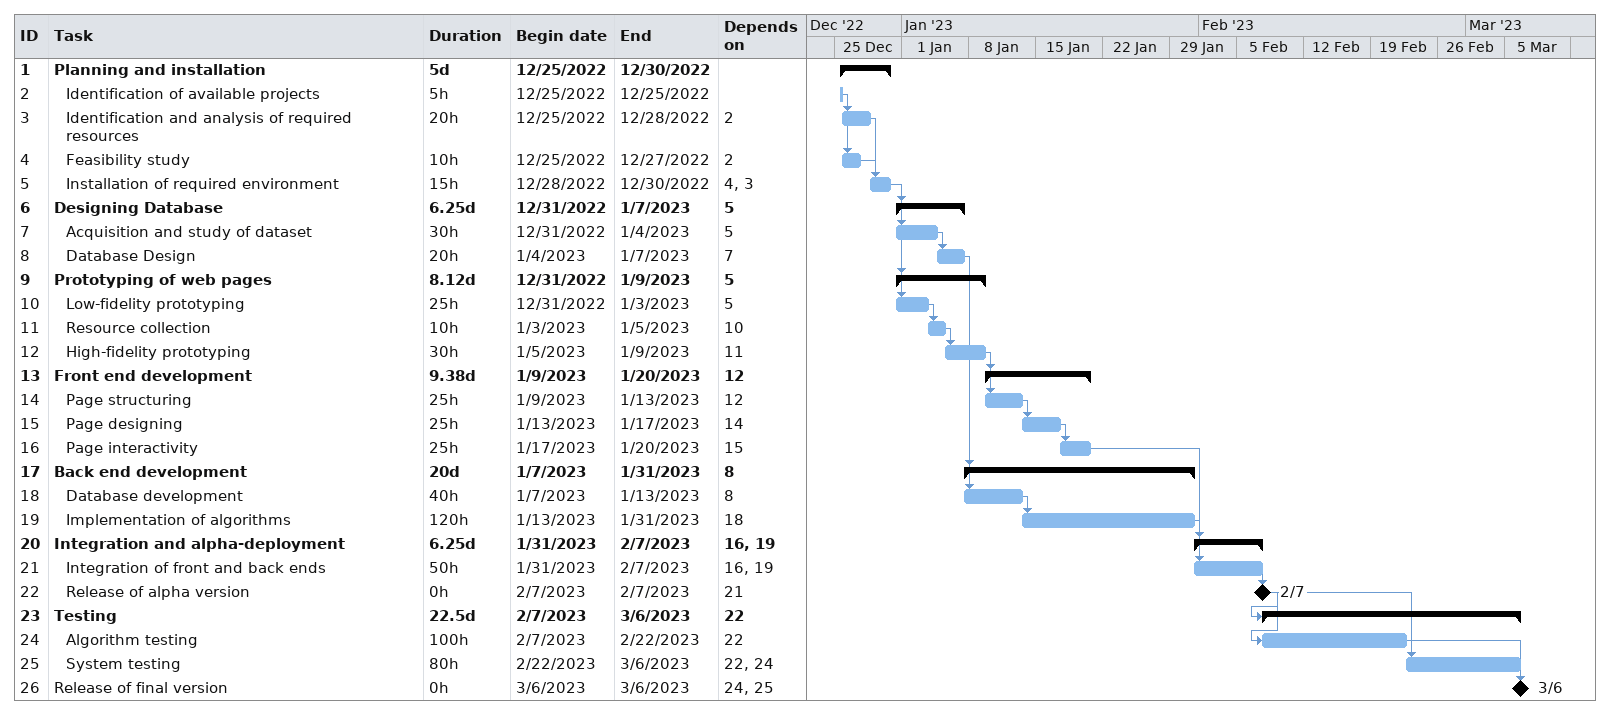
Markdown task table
| ID | Level | Task | Duration | Start | Finish | Predecessors |
|---|---|---|---|---|---|---|
| 1 | 1 | **Planning and installation** | 5d | 2022-12-25 | 2022-12-30 |  |
| 2 | 2 | Identification of available projects | 5h | 2022-12-25 | 2022-12-25 |  |
| 3 | 2 | Identification and analysis of required resources | 20h | 2022-12-25 | 2022-12-28 | 2 |
| 4 | 2 | Feasibility study | 10h | 2022-12-25 | 2022-12-27 | 2 |
| 5 | 2 | Installation of required environment | 15h | 2022-12-28 | 2022-12-30 | 4, 3 |
| 6 | 1 | **Designing Database** | 6.25d | 2022-12-31 | 2023-01-07 | 5 |
| 7 | 2 | Acquisition and study of dataset | 30h | 2022-12-31 | 2023-01-04 | 5 |
| 8 | 2 | Database Design | 20h | 2023-01-04 | 2023-01-07 | 7 |
| 9 | 1 | **Prototyping of web pages** | 8.12d | 2022-12-31 | 2023-01-09 | 5 |
| 10 | 2 | Low-fidelity prototyping | 25h | 2022-12-31 | 2023-01-03 | 5 |
| 11 | 2 | Resource collection | 10h | 2023-01-03 | 2023-01-05 | 10 |
| 12 | 2 | High-fidelity prototyping | 30h | 2023-01-05 | 2023-01-09 | 11 |
| 13 | 1 | **Front end development** | 9.38d | 2023-01-09 | 2023-01-20 | 12 |
| 14 | 2 | Page structuring | 25h | 2023-01-09 | 2023-01-13 | 12 |
| 15 | 2 | Page designing | 25h | 2023-01-13 | 2023-01-17 | 14 |
| 16 | 2 | Page interactivity | 25h | 2023-01-17 | 2023-01-20 | 15 |
| 17 | 1 | **Back end development** | 20d | 2023-01-07 | 2023-01-31 | 8 |
| 18 | 2 | Database development | 40h | 2023-01-07 | 2023-01-13 | 8 |
| 19 | 2 | Implementation of algorithms | 120h | 2023-01-13 | 2023-01-31 | 18 |
| 20 | 1 | **Integration and alpha-deployment** | 6.25d | 2023-01-31 | 2023-02-07 | 16, 19 |
| 21 | 2 | Integration of front and back ends | 50h | 2023-01-31 | 2023-02-07 | 16, 19 |
| 22 | 2 | Release of alpha version | 0h | 2023-02-07 | 2023-02-07 | 21 |
| 23 | 1 | **Testing** | 22.5d | 2023-02-07 | 2023-03-06 | 22 |
| 24 | 2 | Algorithm testing | 100h | 2023-02-07 | 2023-02-22 | 22 |
| 25 | 2 | System testing | 80h | 2023-02-22 | 2023-03-06 | 22, 24 |
| 26 | 1 | Release of final version | 0h | 2023-03-06 | 2023-03-06 | 24, 25 |
